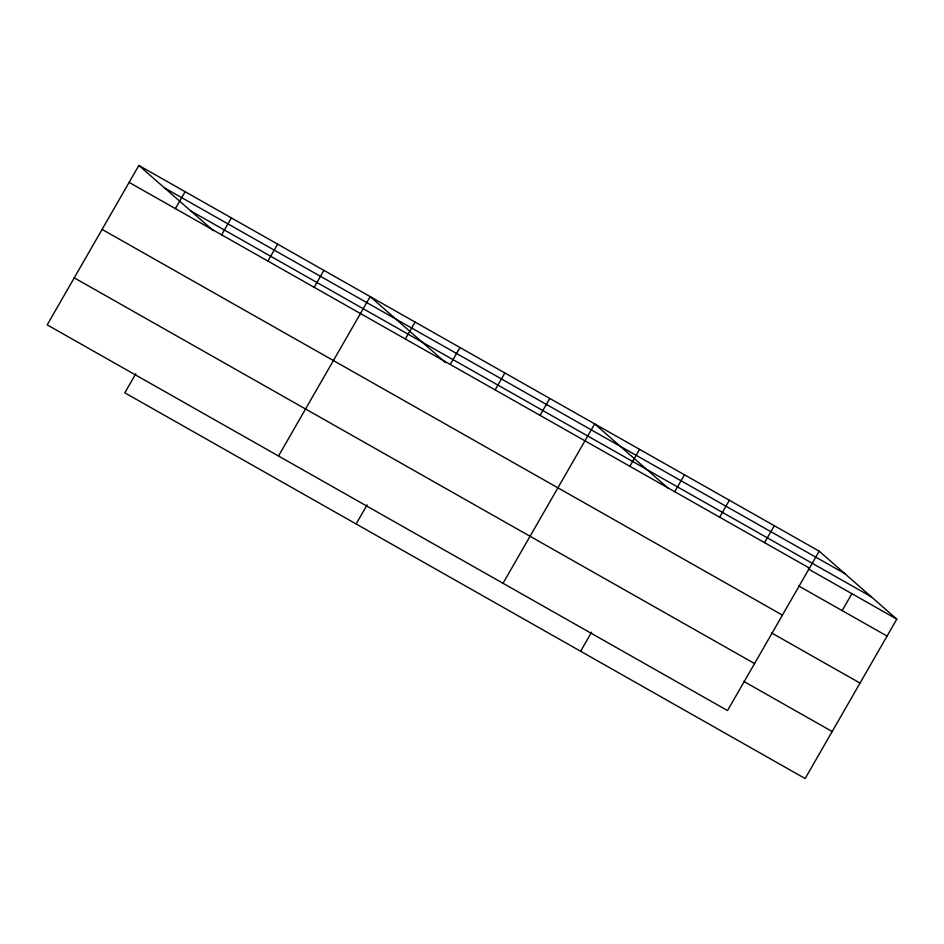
<?xml version="1.0" encoding="UTF-8"?>
<svg xmlns="http://www.w3.org/2000/svg" width="944" height="944" viewBox="0 0 944 944"><rect width="100%" height="100%" fill="white"/><g stroke="black" fill="none" stroke-linecap="round" stroke-linejoin="round"><path stroke-width="1.42" d="M138.862 165.46L47.2 324.866L727.529 710.572L819.191 551.178L138.862 165.46L213.261 230.619M175.383 208.624L185.118 191.691M135.771 373.765L124.809 392.822L805.138 778.54L896.8 619.134L819.191 551.178M221.651 234.844L231.386 217.922M267.907 261.075L277.642 244.154M314.175 287.306L323.91 270.373M278.515 456.011L370.178 296.605L445.651 362.697M405.342 338.99L415.077 322.057M356.124 523.967L367.086 504.91M450.241 364.455L459.976 347.522M495.14 389.907L504.875 372.974M540.051 415.36L549.786 398.439M503.022 583.286L594.685 423.891L668.022 488.119M629.849 466.277L639.584 449.344M580.631 651.254L591.593 632.197M674.748 491.73L684.483 474.808M719.647 517.194L729.382 500.261M764.557 542.647L774.292 525.714M842.166 610.615L851.901 593.682M164.468 187.891L844.797 573.598M190.853 210.996L871.194 596.714M129.127 182.393L809.456 568.111M808.276 568.949L896.8 619.134M798.541 585.882L887.065 636.067M102.094 229.404L782.423 615.122M771.508 632.893L860.031 683.078M74.234 277.843L754.563 663.561M743.66 681.332L832.171 731.517"/></g></svg>
